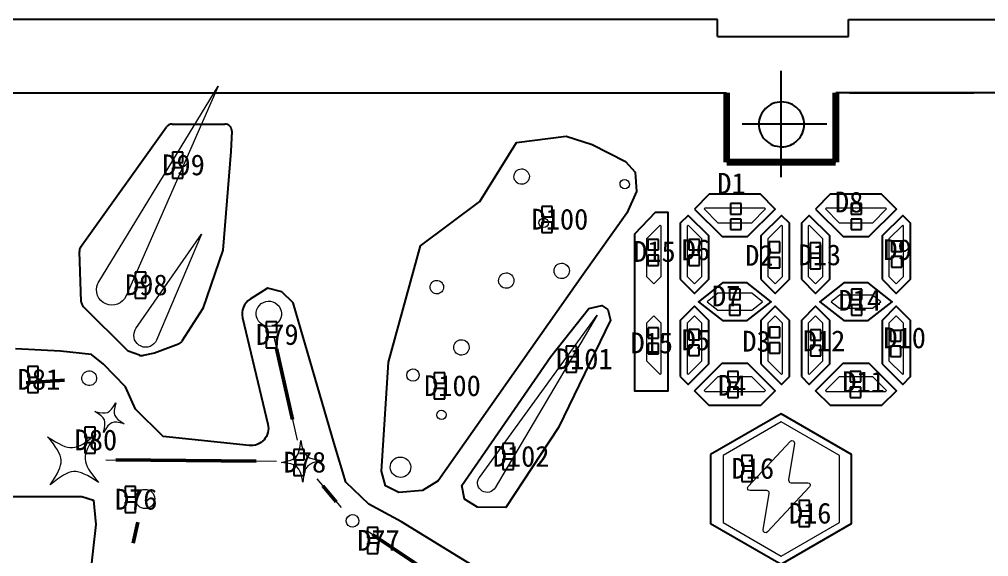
# Model space of a CAD drawing. Header units: millimetres. Extents: x -366 to 289, y -244 to 75.
# Drawn here: x 43.96 to 71.86, y 27.5 to 42.99 of the extents above; entities that cross this region are included whole.
import ezdxf

# ---------------------------------------------------------------- set-up
doc = ezdxf.new("R2010")
doc.units = ezdxf.units.MM
doc.header["$MEASUREMENT"] = 0
for name, pattern in [('AI-Linetype-16', [9.801, 6.125625, -1.225125, 1.225125, -1.225125]), ('AI-Linetype-18', [9.801, 6.125625, -1.225125, 1.225125, -1.225125]), ('CENTER', [0.6, 0.375, -0.075, 0.075, -0.075])]:
    doc.linetypes.add(name, pattern=pattern)
for name, color, linetype in [('_U+56FE_U+5C42 1', 7, 'Continuous'), ('DEFAULT_1', 7, 'CENTER'), ('图层1', 1, 'Continuous')]:
    doc.layers.add(name, color=color, linetype=linetype)
doc.layers.add('图层 1', color=7, linetype='Continuous', lineweight=0)
doc.styles.add('TEXTSTYLE_3', font='simfang.ttf')

# ---------------------------------------------------------------- blocks, each defined once
blk = doc.blocks.new('LED A')
at = {"layer": 'DEFAULT_1'}
for p, q in [((2529.621, 927.49), (2529.621, 927.19)), ((2529.922, 927.49), (2529.621, 927.49)), ((2529.922, 927.19), (2529.922, 927.49)), ((2529.621, 927.19), (2529.922, 927.19)), ((2529.621, 927.04), (2529.621, 926.74)), ((2529.922, 927.04), (2529.621, 927.04)), ((2529.922, 926.74), (2529.922, 927.04)), ((2529.621, 926.74), (2529.922, 926.74))]:
    blk.add_line(p, q, dxfattribs=at)
blk = doc.blocks.new('LEDA 23')
at = {"color": 5}
blk.add_blockref('LED A', (-807.49, -1266.865), dxfattribs=at)

msp = doc.modelspace()

# ---------------------------------------------------------------- linework, layer by layer
for p, q in [((64.052, 42.987), (34.387, 42.987)), ((64.052, 42.492), (64.052, 42.987)), ((67.824, 42.492), (67.824, 42.987)), ((67.824, 42.987), (89.453, 42.987)), ((64.052, 42.492), (67.824, 42.492)), ((31.832, 40.869), (64.316, 40.871)), ((64.316, 38.871), (64.316, 40.871)), ((67.456, 38.871), (67.456, 40.871)), ((67.853, 40.871), (67.456, 40.871)), ((67.853, 40.871), (71.432, 40.871)), ((67.456, 38.871), (64.316, 38.871))]:
    msp.add_line(p, q)
at = {"const_width": 0.2}
for points in [[(64.316, 40.871), (64.316, 38.871)], [(67.456, 38.871), (67.456, 40.871)], [(64.316, 38.871), (67.456, 38.871)]]:
    msp.add_lwpolyline(points, dxfattribs=at)
at = {"layer": '_U+56FE_U+5C42 1', "linetype": 'AI-Linetype-16', "lineweight": 25}
msp.add_lwpolyline([(65.886, 38.44), (65.886, 39.971), (65.886, 41.508)], dxfattribs=at)
at = {"layer": '_U+56FE_U+5C42 1', "linetype": 'AI-Linetype-18', "lineweight": 25}
msp.add_lwpolyline([(67.196, 39.971), (65.886, 39.971), (64.758, 39.971)], dxfattribs=at)
at = {"layer": '_U+56FE_U+5C42 1', "lineweight": 0}
for points in [[(51.285, 33.841), (51.952, 30.858)], [(46.447, 30.291), (51.361, 30.252)], [(52.515, 29.745), (53.218, 28.917)], [(57.362, 25.957), (53.951, 28.258)]]:
    msp.add_lwpolyline(points, dxfattribs=at)
at = {"layer": '_U+56FE_U+5C42 1', "lineweight": 50}
for points in [[(51.361, 33.502), (51.82, 31.452)], [(44.149, 32.512), (45.254, 32.592)], [(46.732, 30.289), (50.773, 30.257)], [(52.689, 29.54), (53.077, 29.083)], [(47.37, 28.495), (47.234, 27.895)], [(57.106, 26.13), (54.124, 28.141)]]:
    msp.add_lwpolyline(points, dxfattribs=at)
at = {"layer": '_U+56FE_U+5C42 1', "lineweight": 0}
msp.add_lwpolyline([(64.212, 30.418), (64.212, 28.484), (65.886, 27.517), (67.561, 28.484), (67.561, 30.418), (65.886, 31.386)], close=True, dxfattribs=at)
at = {"layer": '_U+56FE_U+5C42 1', "lineweight": 25}
for points in [[(67.823, 42.987), (67.823, 42.987), (67.823, 42.987), (67.824, 42.987)], [(65.645, 40.558), (65.566, 40.526), (65.495, 40.478), (65.435, 40.419)], [(65.9, 40.609), (65.813, 40.607), (65.726, 40.591), (65.645, 40.558)], [(65.293, 40.209), (65.26, 40.131), (65.244, 40.047), (65.242, 39.963)], [(65.435, 40.419), (65.374, 40.359), (65.325, 40.287), (65.293, 40.209)], [(66.5, 40.205), (66.468, 40.284), (66.42, 40.356), (66.36, 40.417)], [(66.549, 39.959), (66.548, 40.042), (66.532, 40.127), (66.5, 40.205)], [(65.242, 39.963), (65.243, 39.879), (65.259, 39.794), (65.291, 39.716)], [(66.499, 39.712), (66.531, 39.79), (66.547, 39.875), (66.549, 39.959)], [(66.358, 39.503), (66.418, 39.563), (66.466, 39.634), (66.499, 39.712)], [(65.64, 39.365), (65.721, 39.332), (65.808, 39.316), (65.895, 39.314)], [(65.895, 39.314), (65.981, 39.316), (66.069, 39.331), (66.149, 39.364)], [(66.149, 39.364), (66.227, 39.396), (66.298, 39.444), (66.358, 39.503)]]:
    msp.add_open_spline(points, degree=3, dxfattribs=at)
at = {"layer": '_U+56FE_U+5C42 1', "lineweight": 0}
for points in [[(46.244, 35.424), (46.244, 35.424), (49.675, 41.058), (49.675, 41.058)], [(49.675, 41.058), (49.675, 41.058), (47.03, 35.015), (47.03, 35.015)], [(58.336, 38.249), (58.221, 38.293), (58.164, 38.421), (58.208, 38.535)], [(58.208, 38.535), (58.251, 38.649), (58.379, 38.707), (58.493, 38.663)], [(58.493, 38.663), (58.608, 38.62), (58.665, 38.492), (58.622, 38.378)], [(58.622, 38.378), (58.578, 38.263), (58.45, 38.206), (58.336, 38.249)], [(61.333, 38.111), (61.263, 38.137), (61.228, 38.215), (61.255, 38.285)], [(61.255, 38.285), (61.281, 38.355), (61.359, 38.39), (61.429, 38.363)], [(61.429, 38.363), (61.498, 38.337), (61.533, 38.259), (61.507, 38.189)], [(61.507, 38.189), (61.48, 38.119), (61.402, 38.084), (61.333, 38.111)], [(59.001, 36.997), (58.931, 37.023), (58.896, 37.101), (58.923, 37.171)], [(58.923, 37.171), (58.949, 37.241), (59.027, 37.275), (59.097, 37.249)], [(59.097, 37.249), (59.167, 37.222), (59.202, 37.145), (59.175, 37.075)], [(59.175, 37.075), (59.148, 37.005), (59.071, 36.97), (59.001, 36.997)], [(47.311, 34.073), (47.311, 34.073), (49.198, 36.795), (49.198, 36.795)], [(49.198, 36.795), (49.198, 36.795), (47.906, 33.746), (47.906, 33.746)], [(59.489, 35.53), (59.375, 35.574), (59.317, 35.702), (59.361, 35.816)], [(59.361, 35.816), (59.404, 35.931), (59.532, 35.988), (59.647, 35.944)], [(59.647, 35.944), (59.761, 35.901), (59.818, 35.773), (59.775, 35.659)], [(55.792, 35.339), (55.83, 35.439), (55.942, 35.489), (56.042, 35.451)], [(56.042, 35.451), (56.142, 35.413), (56.193, 35.301), (56.154, 35.201)], [(57.894, 35.253), (57.78, 35.296), (57.722, 35.424), (57.766, 35.539)], [(57.766, 35.539), (57.809, 35.653), (57.937, 35.71), (58.052, 35.667)], [(58.052, 35.667), (58.166, 35.623), (58.224, 35.495), (58.18, 35.381)], [(59.775, 35.659), (59.731, 35.544), (59.603, 35.487), (59.489, 35.53)], [(46.445, 34.786), (46.22, 34.884), (46.118, 35.147), (46.216, 35.371)], [(46.216, 35.371), (46.224, 35.389), (46.234, 35.408), (46.244, 35.424)], [(55.904, 35.089), (55.804, 35.127), (55.754, 35.239), (55.792, 35.339)], [(56.154, 35.201), (56.116, 35.101), (56.004, 35.051), (55.904, 35.089)], [(58.18, 35.381), (58.136, 35.267), (58.009, 35.209), (57.894, 35.253)], [(47.03, 35.015), (46.932, 34.79), (46.67, 34.688), (46.445, 34.786)], [(50.866, 34.745), (51.001, 34.895), (51.231, 34.907), (51.381, 34.772)], [(50.894, 34.231), (50.745, 34.366), (50.732, 34.596), (50.866, 34.745)], [(51.381, 34.772), (51.53, 34.638), (51.543, 34.408), (51.408, 34.258)], [(57.198, 29.786), (57.198, 29.786), (60.589, 34.465), (60.589, 34.465)], [(60.589, 34.465), (60.589, 34.465), (57.652, 29.488), (57.652, 29.488)], [(47.278, 34.012), (47.287, 34.033), (47.299, 34.055), (47.311, 34.073)], [(51.408, 34.258), (51.274, 34.109), (51.044, 34.097), (50.894, 34.231)], [(47.459, 33.565), (47.285, 33.638), (47.204, 33.838), (47.278, 34.012)], [(56.474, 33.61), (56.517, 33.724), (56.645, 33.782), (56.76, 33.738)], [(47.906, 33.746), (47.832, 33.572), (47.632, 33.491), (47.459, 33.565)], [(56.602, 33.324), (56.488, 33.368), (56.43, 33.496), (56.474, 33.61)], [(56.76, 33.738), (56.874, 33.695), (56.932, 33.567), (56.888, 33.452)], [(56.888, 33.452), (56.845, 33.338), (56.717, 33.281), (56.602, 33.324)], [(55.118, 32.8), (55.153, 32.893), (55.257, 32.94), (55.35, 32.905)], [(45.947, 32.434), (45.832, 32.446), (45.748, 32.549), (45.759, 32.665)], [(45.759, 32.665), (45.771, 32.78), (45.874, 32.865), (45.99, 32.853)], [(45.99, 32.853), (46.105, 32.841), (46.189, 32.738), (46.178, 32.623)], [(55.222, 32.568), (55.129, 32.604), (55.083, 32.708), (55.118, 32.8)], [(55.455, 32.673), (55.419, 32.58), (55.315, 32.533), (55.222, 32.568)], [(55.35, 32.905), (55.443, 32.869), (55.49, 32.765), (55.455, 32.673)], [(46.178, 32.623), (46.166, 32.507), (46.063, 32.423), (45.947, 32.434)], [(46.129, 31.688), (46.485, 31.597), (46.542, 31.621), (46.732, 31.934)], [(46.732, 31.934), (46.641, 31.579), (46.665, 31.522), (46.978, 31.332)], [(46.376, 31.085), (46.466, 31.441), (46.443, 31.498), (46.129, 31.688)], [(56.058, 31.461), (55.988, 31.488), (55.953, 31.566), (55.98, 31.635)], [(55.98, 31.635), (56.006, 31.705), (56.084, 31.74), (56.154, 31.713)], [(56.232, 31.539), (56.205, 31.47), (56.127, 31.435), (56.058, 31.461)], [(56.154, 31.713), (56.223, 31.687), (56.258, 31.609), (56.232, 31.539)], [(46.978, 31.332), (46.623, 31.422), (46.566, 31.399), (46.376, 31.085)], [(44.771, 30.957), (45.425, 30.524), (45.557, 30.531), (46.16, 31.029)], [(46.16, 31.029), (45.728, 30.377), (45.735, 30.245), (46.234, 29.641)], [(44.846, 29.568), (45.278, 30.221), (45.271, 30.353), (44.771, 30.957)], [(51.489, 30.215), (51.958, 30.31), (52.012, 30.37), (52.057, 30.846)], [(52.057, 30.846), (52.153, 30.377), (52.213, 30.323), (52.689, 30.277)], [(64.937, 29.527), (64.937, 29.527), (66.15, 30.828), (66.15, 30.828)], [(66.271, 30.768), (66.271, 30.768), (66.1, 29.715), (66.1, 29.715)], [(66.15, 30.828), (66.197, 30.879), (66.283, 30.837), (66.271, 30.768)], [(54.653, 30.185), (54.711, 30.336), (54.881, 30.413), (55.032, 30.355)], [(52.121, 29.646), (52.026, 30.115), (51.966, 30.169), (51.489, 30.215)], [(52.689, 30.277), (52.22, 30.182), (52.166, 30.122), (52.121, 29.646)], [(54.823, 29.806), (54.672, 29.864), (54.596, 30.033), (54.653, 30.185)], [(55.032, 30.355), (55.184, 30.297), (55.26, 30.128), (55.202, 29.976)], [(46.234, 29.641), (45.581, 30.074), (45.449, 30.067), (44.846, 29.568)], [(55.202, 29.976), (55.144, 29.825), (54.975, 29.749), (54.823, 29.806)], [(57.28, 29.392), (57.151, 29.469), (57.108, 29.635), (57.184, 29.765)], [(57.184, 29.765), (57.188, 29.772), (57.193, 29.779), (57.198, 29.786)], [(66.1, 29.715), (66.092, 29.672), (66.125, 29.633), (66.169, 29.633)], [(66.169, 29.633), (66.169, 29.633), (66.651, 29.633), (66.651, 29.633)], [(66.651, 29.633), (66.713, 29.633), (66.745, 29.559), (66.703, 29.514)], [(47.307, 29.213), (47.334, 29.363), (47.477, 29.463), (47.628, 29.436)], [(47.628, 29.436), (47.778, 29.409), (47.878, 29.265), (47.851, 29.115)], [(57.652, 29.488), (57.576, 29.359), (57.409, 29.316), (57.28, 29.392)], [(64.988, 29.408), (64.926, 29.408), (64.895, 29.482), (64.937, 29.527)], [(65.47, 29.408), (65.47, 29.408), (64.988, 29.408), (64.988, 29.408)], [(65.368, 28.273), (65.368, 28.273), (65.54, 29.326), (65.54, 29.326)], [(65.54, 29.326), (65.547, 29.369), (65.514, 29.408), (65.47, 29.408)], [(66.703, 29.514), (66.703, 29.514), (65.49, 28.214), (65.49, 28.214)], [(47.53, 28.892), (47.38, 28.919), (47.28, 29.062), (47.307, 29.213)], [(47.851, 29.115), (47.824, 28.965), (47.681, 28.865), (47.53, 28.892)], [(53.424, 28.396), (53.349, 28.463), (53.343, 28.579), (53.41, 28.653)], [(53.41, 28.653), (53.478, 28.728), (53.593, 28.734), (53.668, 28.667)], [(53.668, 28.667), (53.742, 28.6), (53.748, 28.484), (53.681, 28.41)], [(53.681, 28.41), (53.614, 28.335), (53.499, 28.329), (53.424, 28.396)], [(65.49, 28.214), (65.442, 28.162), (65.357, 28.204), (65.368, 28.273)]]:
    msp.add_open_spline(points, degree=3, dxfattribs=at)
at = {"layer": '_U+56FE_U+5C42 1', "lineweight": 25}
for points, knots in [([(91.93, 39.452), (91.66, 39.684), (91.353, 39.869), (91.032, 40.022), (90.717, 40.172), (90.389, 40.292), (90.054, 40.391), (89.648, 40.511), (89.232, 40.6), (88.814, 40.669), (88.339, 40.746), (87.86, 40.797), (87.38, 40.827), (86.876, 40.859), (86.37, 40.869), (85.864, 40.872), (85.277, 40.876), (84.689, 40.872), (84.102, 40.871), (83.482, 40.869), (82.862, 40.871), (82.242, 40.871), (81.692, 40.871), (81.142, 40.871), (80.592, 40.871), (79.972, 40.871), (79.353, 40.871), (78.733, 40.871), (78.045, 40.871), (77.356, 40.871), (76.667, 40.871), (75.926, 40.871), (75.185, 40.871), (74.444, 40.871), (73.596, 40.871), (72.748, 40.871), (71.901, 40.871), (70.977, 40.871), (70.054, 40.871), (69.13, 40.871), (68.692, 40.871), (68.254, 40.871), (67.816, 40.871)], [41, 41, 41, 41, 42, 42, 42, 43, 43, 43, 44, 44, 44, 45, 45, 45, 46, 46, 46, 47, 47, 47, 48, 48, 48, 49, 49, 49, 50, 50, 50, 51, 51, 51, 52, 52, 52, 53, 53, 53, 54, 54, 54, 55, 55, 55, 55]), ([(66.36, 40.417), (66.3, 40.477), (66.23, 40.525), (66.152, 40.557), (66.073, 40.591), (65.986, 40.607), (65.9, 40.609)], [2, 2, 2, 2, 3, 3, 3, 4, 4, 4, 4]), ([(65.291, 39.716), (65.323, 39.637), (65.371, 39.565), (65.432, 39.505), (65.491, 39.445), (65.562, 39.397), (65.64, 39.365)], [1, 1, 1, 1, 2, 2, 2, 3, 3, 3, 3])]:
    msp.add_open_spline(points, degree=3, knots=knots, dxfattribs=at)
at = {"layer": 'Defpoints', "color": 6}
for p, q in [((48.352, 39.97), (49.871, 39.97)), ((45.721, 36.419), (48.189, 39.886)), ((50.071, 39.762), (50.047, 39.177)), ((50.047, 39.177), (49.816, 36.338)), ((45.737, 34.85), (45.684, 36.296)), ((49.816, 36.338), (49.235, 34.651)), ((47.09, 33.422), (45.795, 34.715)), ((49.235, 34.651), (48.636, 33.71)), ((48.538, 33.63), (47.846, 33.365)), ((47.413, 33.308), (47.09, 33.422)), ((47.846, 33.365), (47.518, 33.301))]:
    msp.add_line(p, q, dxfattribs=at)
for points in [[(59.694, 39.624), (60.448, 39.379), (61.409, 38.886), (61.678, 38.58), (61.724, 38.025), (61.446, 37.405), (60.187, 35.638), (56.008, 29.689), (55.564, 29.408), (54.883, 29.349), (54.499, 29.542), (54.377, 29.97), (54.58, 33.105), (55.507, 36.459), (57.207, 37.741), (58.262, 39.436)], [(63.389, 37.521), (64.183, 36.727), (64.919, 36.727), (65.713, 37.521), (65.29, 37.948), (63.812, 37.948)], [(66.876, 37.521), (67.671, 36.727), (68.406, 36.727), (69.201, 37.521), (68.777, 37.948), (67.299, 37.948)], [(62.258, 37.42), (61.66, 36.798), (61.66, 32.279), (62.631, 32.279), (62.631, 37.42)], [(62.98, 35.496), (63.39, 35.086), (63.801, 35.496), (63.801, 36.745), (63.206, 37.339), (62.98, 37.114)], [(65.301, 35.496), (65.712, 35.086), (66.122, 35.496), (66.122, 37.114), (65.895, 37.339), (65.301, 36.745)], [(66.467, 35.496), (66.878, 35.086), (67.289, 35.496), (67.289, 36.745), (66.694, 37.339), (66.467, 37.114)], [(68.788, 35.496), (69.199, 35.086), (69.61, 35.496), (69.61, 37.114), (69.383, 37.339), (68.788, 36.745)], [(64.199, 35.393), (63.51, 34.851), (64.199, 34.309), (64.903, 34.309), (65.593, 34.851), (64.902, 35.393)], [(67.687, 35.393), (66.997, 34.851), (67.686, 34.309), (68.39, 34.309), (69.08, 34.851), (68.39, 35.393)], [(60.899, 34.627), (60.968, 34.317), (59.474, 31.227), (57.958, 28.919), (57.142, 28.93), (56.774, 29.16), (56.692, 29.55), (59.254, 33.271), (60.347, 34.65), (60.727, 34.741)], [(62.98, 32.695), (63.206, 32.468), (63.801, 33.064), (63.801, 34.311), (63.39, 34.722), (62.98, 34.311)], [(65.301, 33.064), (65.896, 32.468), (66.122, 32.694), (66.122, 34.311), (65.712, 34.722), (65.301, 34.311)], [(66.467, 32.695), (66.693, 32.468), (67.289, 33.063), (67.289, 34.311), (66.878, 34.722), (66.467, 34.311)], [(68.788, 33.064), (69.383, 32.468), (69.61, 32.694), (69.61, 34.311), (69.199, 34.722), (68.788, 34.311)], [(63.39, 32.285), (64.185, 33.08), (64.92, 33.08), (65.714, 32.285), (65.291, 31.858), (63.813, 31.858)], [(66.877, 32.285), (67.672, 33.08), (68.407, 33.08), (69.202, 32.285), (68.778, 31.858), (67.301, 31.858)], [(63.855, 30.443), (63.855, 28.459), (65.886, 27.286), (67.911, 28.456), (67.911, 30.447), (65.886, 31.616)]]:
    msp.add_lwpolyline(points, close=True, dxfattribs=at)
msp.add_lwpolyline([(57.522, 26.934), (54.952, 28.503), (54.019, 29.013), (53.35, 29.653), (53.023, 30.766), (51.835, 34.822), (51.509, 35.139), (51.096, 35.244), (50.597, 34.922, 0.317426), (50.383, 34.387), (51.111, 31.317, -0.517575), (50.571, 30.704), (48.097, 30.969), (47.298, 31.757), (47.01, 32.401), (46.383, 33.046), (46.037, 33.325), (45.143, 33.421), (43.85, 33.494)], format="xyb", dxfattribs=at)
msp.add_lwpolyline([(43.477, 29.236), (45.753, 29.237), (46.095, 29.128), (46.158, 28.427), (45.986, 26.887)], dxfattribs=at)
for centre, start, end in [((48.352, 39.77), 90.0021, 144.5534), ((49.871, 39.77), 357.629, 90.0021), ((45.884, 36.303), 144.5534, 182.0797), ((45.937, 34.857), 182.0797, 225.0107), ((48.467, 33.817), 290.9439, 327.5102), ((47.479, 33.497), 250.7228, 281.1214)]:
    msp.add_arc(centre, 0.2, start, end, dxfattribs=at)
at = {"layer": '图层 1'}
for points in [[(63.671, 37.522), (64.066, 37.127), (65.036, 37.127), (65.431, 37.522), (65.405, 37.548), (63.697, 37.548)], [(67.158, 37.522), (67.554, 37.127), (68.523, 37.127), (68.919, 37.522), (68.892, 37.548), (67.185, 37.548)], [(62.01, 35.579), (62.221, 35.369), (62.431, 35.579), (62.431, 37.031), (62.405, 37.057), (62.01, 36.662)], [(63.18, 35.579), (63.39, 35.369), (63.601, 35.579), (63.601, 36.662), (63.206, 37.057), (63.18, 37.031)], [(65.501, 35.579), (65.712, 35.369), (65.922, 35.579), (65.922, 37.031), (65.896, 37.057), (65.501, 36.662)], [(66.667, 35.579), (66.878, 35.369), (67.089, 35.579), (67.089, 36.662), (66.693, 37.057), (66.667, 37.031)], [(68.988, 35.579), (69.199, 35.369), (69.41, 35.579), (69.41, 37.031), (69.383, 37.057), (68.988, 36.662)], [(63.753, 34.851), (64.06, 34.609), (65.042, 34.609), (65.35, 34.851), (65.042, 35.093), (64.06, 35.093)], [(67.321, 34.851), (67.565, 34.659), (68.512, 34.659), (68.756, 34.851), (68.512, 35.043), (67.565, 35.043)], [(62.01, 33.146), (62.405, 32.751), (62.431, 32.777), (62.431, 34.228), (62.22, 34.439), (62.01, 34.228)], [(63.18, 32.777), (63.206, 32.751), (63.601, 33.146), (63.601, 34.228), (63.39, 34.439), (63.18, 34.228)], [(65.501, 33.146), (65.896, 32.751), (65.922, 32.777), (65.922, 34.228), (65.712, 34.439), (65.501, 34.228)], [(66.667, 32.777), (66.693, 32.751), (67.089, 33.146), (67.089, 34.228), (66.878, 34.439), (66.667, 34.228)], [(68.988, 33.146), (69.383, 32.751), (69.41, 32.777), (69.41, 34.228), (69.199, 34.439), (68.988, 34.228)], [(63.671, 32.286), (63.697, 32.26), (65.405, 32.26), (65.431, 32.286), (65.036, 32.682), (64.066, 32.682)], [(67.159, 32.286), (67.185, 32.26), (68.892, 32.26), (68.918, 32.286), (68.523, 32.682), (67.554, 32.682)]]:
    msp.add_lwpolyline(points, close=True, dxfattribs=at)

# ---------------------------------------------------------------- block references
at = {"color": 6}
for p in [(-1673.768, 378.536), (-1663.138, 376.97), (-1674.839, 375.08), (-1671.068, 373.649), (-1662.439, 372.945), (-1677.93, 372.354), (-1666.232, 372.173), (-1676.292, 370.61), (-1664.256, 370.137), (-1670.275, 369.969), (-1657.38, 369.791), (-1675.132, 368.9), (-1655.732, 368.498), (-1668.158, 367.716)]:
    msp.add_blockref('LEDA 23', p, dxfattribs=at)
for p in [(-2465.193, -889.813), (-2461.724, -889.813), (-2467.572, -890.848), (-2466.39, -890.847), (-2464.077, -890.918), (-2462.904, -890.939), (-2460.561, -890.891), (-2465.221, -892.28), (-2461.716, -892.28), (-2467.565, -893.395), (-2466.395, -893.443), (-2464.073, -893.373), (-2462.892, -893.449), (-2460.593, -893.474), (-2465.275, -894.655), (-2461.748, -894.653)]:
    msp.add_blockref('LED A', p)

# ---------------------------------------------------------------- texts
at = {"layer": '图层1', "color": 2, "char_height": 0.6, "width": 0.28307, "attachment_point": 1, "style": 'TEXTSTYLE_3'}
for s, insert in [('D99', (48.071, 39.094)), ('D1', (64.046, 38.561)), ('D8', (67.433, 38.022)), ('D100', (58.7, 37.528)), ('D15', (61.624, 36.598)), ('D6', (63.02, 36.647)), ('D9', (68.828, 36.65)), ('D2', (64.848, 36.485)), ('D13', (66.385, 36.501)), ('D98', (47, 35.637)), ('D7', (63.894, 35.315)), ('D14', (67.538, 35.192)), ('D79', (50.77, 34.206)), ('D5', (63.02, 34.05)), ('D10', (68.828, 34.109)), ('D15', (61.548, 33.963)), ('D3', (64.768, 34.012)), ('D12', (66.507, 34.023)), ('D101', (59.4, 33.503)), ('D81', (43.908, 32.912)), ('D100', (55.607, 32.731)), ('D4', (64.067, 32.74)), ('D11', (67.643, 32.844)), ('D80', (45.547, 31.167)), ('D102', (57.583, 30.695)), ('D78', (51.564, 30.527)), ('D16', (64.459, 30.348)), ('D76', (46.706, 29.457)), ('D16', (66.107, 29.056)), ('D77', (53.681, 28.274))]:
    msp.add_mtext(s, dxfattribs=dict(at, insert=insert))

doc.saveas('drawing.dxf')
